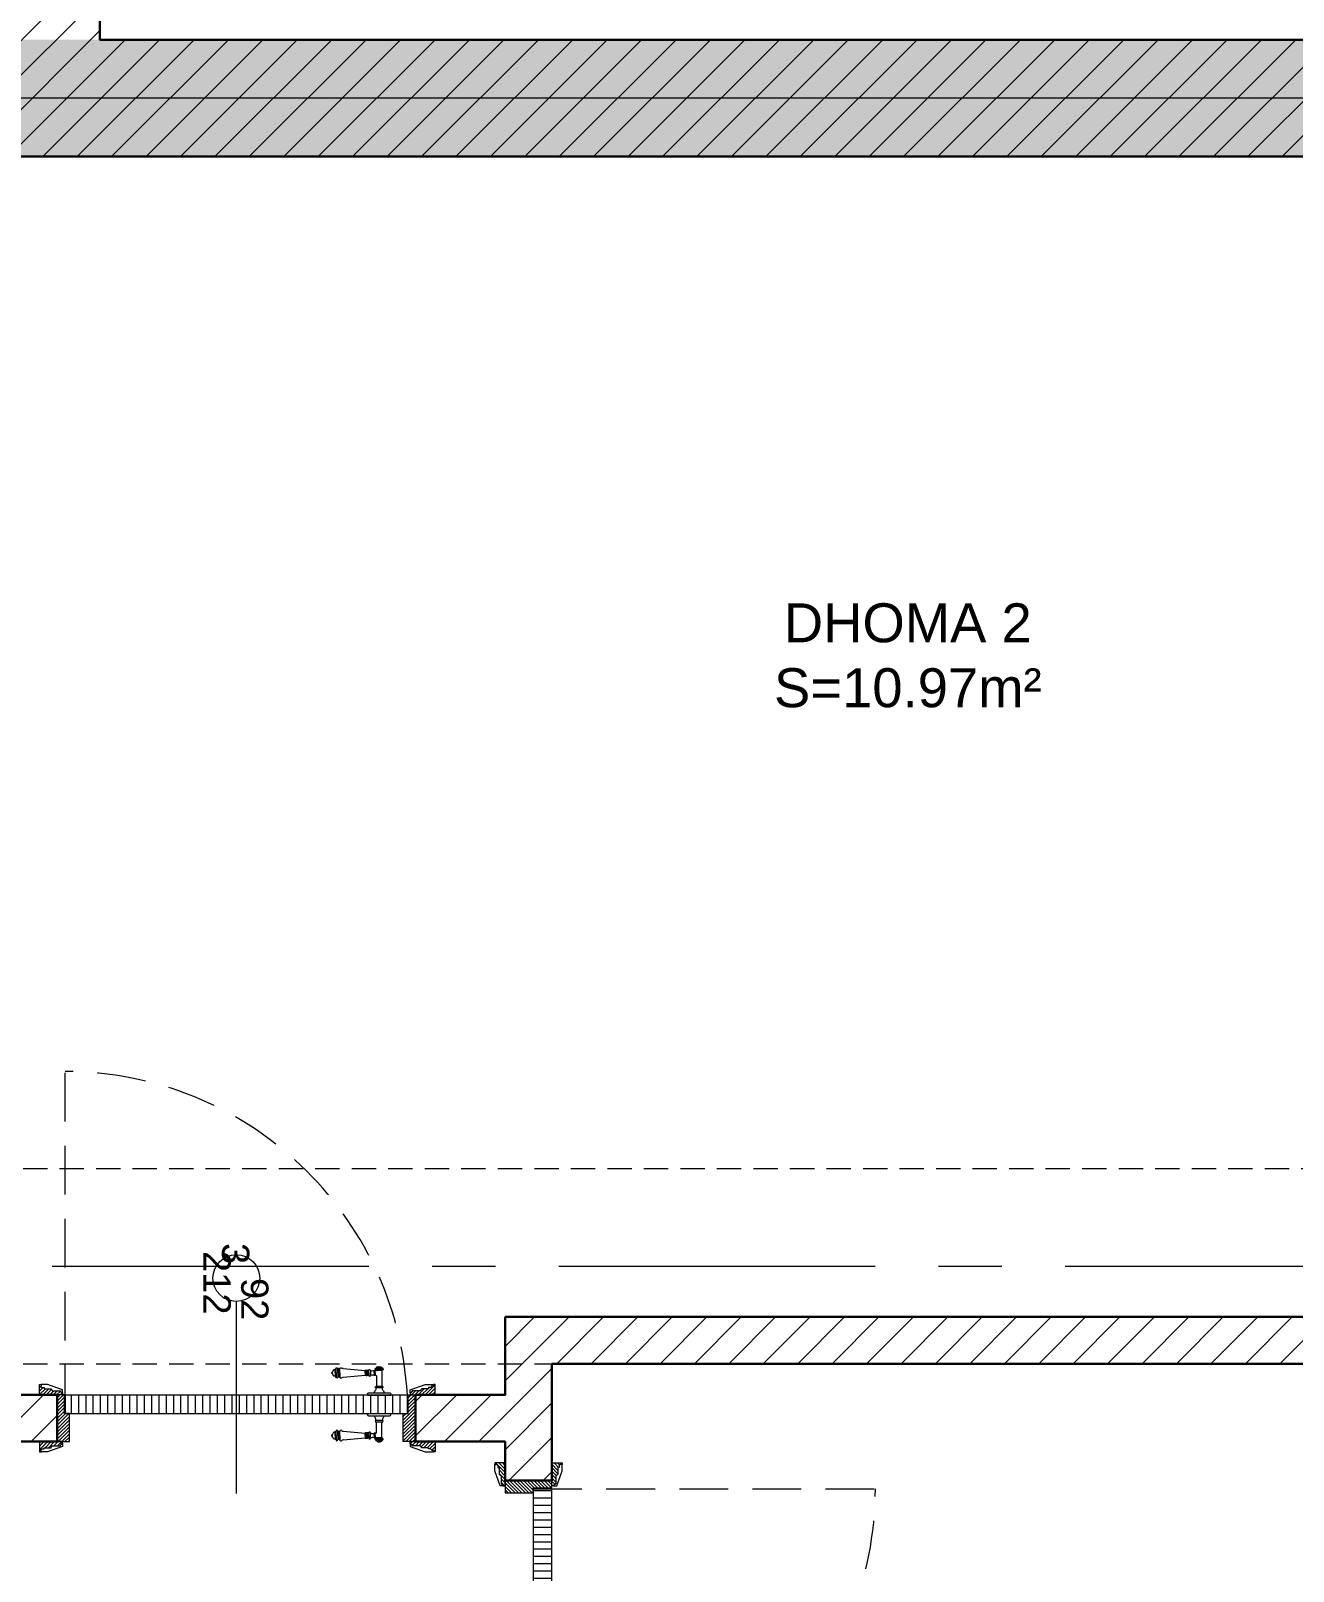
# Model space of a CAD drawing. Header units: centimetres. Extents: x 92587 to 105438, y -55119 to -48334.
# Drawn here: x 95087.4 to 95411.4, y -51350.6 to -50955.1 of the extents above; entities that cross this region are included whole.
import ezdxf

# ---------------------------------------------------------------- set-up
doc = ezdxf.new("R2010")
doc.units = ezdxf.units.CM
doc.header["$LTSCALE"] = 50
doc.header["$MEASUREMENT"] = 0
doc.linetypes.add('AXES', pattern=[2, 1.25, -0.25, 0.25, -0.25])
doc.linetypes.add('CACHE', pattern=[0.375, 0.25, -0.125])
doc.layers.get('0').update_dxf_attribs({"color": 8})
doc.layers.add('AXES', color=10, linetype='AXES')
doc.layers.add('TALUS', color=2, linetype='Continuous')
for name, color, linetype, lineweight in [('BETON CACHE', 4, 'CACHE', 5), ('CONSOLE ISOL.', 214, 'Continuous', 15), ('door', 44, 'Continuous', 5), ('MACONNERIE COUPE', 7, 'Continuous', 30), ('MACONNERIE HACHURE', 253, 'Continuous', 13)]:
    doc.layers.add(name, color=color, linetype=linetype, lineweight=lineweight)
doc.layers.add('DEMOL', color=7, linetype='Continuous', lineweight=60, true_color=0xa87e00)
doc.styles.add('GENERATED_STYLE_1', font='arial.ttf')
doc.styles.add('RS_TEXT_1.50', font='arial.ttf', dxfattribs={"height": 12.5})

# ---------------------------------------------------------------- blocks, each defined once
blk = doc.blocks.new('A$C1cd8c289')
at = {"layer": 'AXES', "lineweight": 5, "ltscale": 1.3}
blk.add_line((3195, -410), (-1985, -410), dxfattribs=at)
blk = doc.blocks.new('door900')
at = {"color": 0}
for p, q in [((-9.3, 67.7), (9.3, 67.7)), ((9.3, 65.2), (-9.3, 65.2)), ((-6.8, 71.5), (-6.8, 70.2)), ((-5.5, 71.5), (-6.8, 71.5)), ((-6.8, 70.2), (6.8, 70.2)), ((-6.8, 62.7), (-6.8, 24)), ((-6.8, 62.7), (6.8, 62.7)), ((-5.5, 71.5), (5.5, 71.5)), ((5.5, 71.5), (6.8, 71.5)), ((6.8, 71.5), (6.8, 70.2)), ((8.7, 62.7), (6.8, 62.7)), ((6.8, 49.1), (6.8, 24)), ((8.7, 50.9), (8.7, 50.9)), ((10.5, 56.8), (10.5, 62.5)), ((10.5, 56.8), (10.5, 51.1)), ((12.7, 56.8), (12.7, 62.5)), ((12.7, 56.8), (12.7, 51.1)), ((22.5, 63.8), (22.5, 49.8)), ((26.5, 56.8), (26.5, 63.8)), ((26.5, 63.8), (29.1, 63.8)), ((26.5, 63.8), (29.1, 63.8)), ((26.5, 56.8), (26.5, 49.8)), ((26.5, 49.8), (29.1, 49.8)), ((26.5, 49.8), (29.1, 49.8)), ((29.1, 63.8), (29.1, 62.8)), ((29.1, 62.8), (29.1, 56.8)), ((29.1, 50.8), (29.1, 56.8)), ((29.1, 50.8), (29.1, 49.8)), ((29.1, 49.8), (29.1, 49.8)), ((31.1, 62.8), (31.1, 56.8)), ((31.1, 50.8), (31.1, 56.8)), ((34.1, 56.8), (34.1, 62.8)), ((34.1, 62.8), (34.1, 56.8)), ((34.1, 50.8), (34.1, 56.8)), ((34.1, 56.8), (34.1, 50.8)), ((92.8, 68.1), (36.2, 62.8)), ((36.2, 56.8), (36.2, 62.8)), ((36.2, 56.8), (36.2, 50.8)), ((92.8, 45.5), (36.2, 50.8)), ((101.2, 67.3), (103.2, 68)), ((101.2, 56.8), (101.2, 67.3)), ((101.2, 56.8), (101.2, 46.3)), ((101.2, 46.3), (103.2, 45.7)), ((103.2, 68), (103.2, 67.7)), ((103.2, 56.8), (103.2, 68)), ((103.2, 56.8), (103.2, 46.3)), ((103.2, 45.9), (103.2, 45.7)), ((106.5, 68), (105.5, 67.3)), ((105.5, 56.8), (105.5, 67.3)), ((105.5, 56.8), (105.5, 46.3)), ((106.5, 45.7), (105.5, 46.3)), ((106.5, 56.8), (106.5, 68)), ((106.5, 56.8), (106.5, 45.7)), ((110.7, 68), (111.8, 67.3)), ((110.7, 56.8), (110.7, 68)), ((110.7, 56.8), (110.7, 45.7)), ((110.7, 45.7), (111.8, 46.3)), ((111.8, 56.8), (111.8, 67.3)), ((111.8, 66.2), (113.3, 66.2)), ((111.8, 56.8), (111.8, 46.3)), ((111.8, 47.5), (113.3, 47.5)), ((113.3, 56.8), (113.3, 66.2)), ((113.3, 56.8), (113.3, 47.5)), ((120.5, 56.8), (120.5, 58.6)), ((120.5, 56.8), (120.5, 55)), ((-30, 3), (-30, 0)), ((30, 0), (-30, 0)), ((27, 6), (-27, 6)), ((-8.3, 22.3), (8.3, 22.3)), ((-8.3, 18.3), (8.3, 18.3)), ((30, 3), (30, 0))]:
    blk.add_line(p, q, dxfattribs=at)
for centre, radius, start, end in [((-9.3, 66.5), 1.25, 90, 270), ((-6.8, 67.7), 2.51, 90.115, 179.885), ((-6.8, 65.2), 2.51, 180.115, 269.885), ((0, 64), 9.29, 53.4104, 126.5896), ((6.8, 67.7), 2.51, 0.115, 89.885), ((6.8, 65.2), 2.51, 270.115, 359.885), ((8.7, 49), 1.91, 88.7426, 178.1515), ((8.6, 64.9), 2.15, 272.7029, 297.6142), ((8.6, 48.8), 2.15, 62.3858, 87.2971), ((9.3, 66.5), 1.25, 270, 90), ((10, 62.5), 0.561, 3.7097, 127.9634), ((10, 51.1), 0.561, 232.0366, 356.2903), ((11.6, 62.5), 1.1, 0.0106, 179.9894), ((11.6, 51.1), 1.1, 180.0106, 359.9894), ((16.7, 70.5), 8.83, 243.5466, 311.3694), ((16.7, 43.2), 8.83, 48.6306, 116.4534), ((24.5, 63.7), 2.01, 4.1469, 175.8531), ((24.5, 50), 2.01, 184.1469, 355.8531), ((30.1, 62.8), 1.03, 0, 180.0014), ((30.1, 50.8), 1.03, 179.9972, 0), ((32.6, 62.8), 1.48, 0, 180), ((32.6, 50.8), 1.48, 180, 0), ((35.2, 62.8), 1.03, 0, 180), ((32.6, 62.8), 1.48, 1.563306237032948e-10, 2.08440831604393e-10), ((35.2, 50.8), 1.03, 180, 0), ((93.1, 72.5), 4.4, 266.3976, 315.6468), ((93.1, 41.1), 4.4, 44.3532, 93.6024), ((98.3, 67.4), 2.89, 358.3861, 135.6468), ((98.3, 46.2), 2.89, 224.3532, 1.6139), ((104.3, 67.6), 1.15, 170.914, 348.1019), ((104.3, 46.1), 1.15, 11.8981, 189.086), ((108.6, 68), 2.1, 0, 180), ((108.6, 45.7), 2.1, 180, 0), ((115.5, 62.5), 2.84, 13.4568, 140.4953), ((115.5, 51.2), 2.84, 219.5047, 346.5432), ((127.9, 65.2), 9.88, 191.9991, 221.6757), ((127.9, 48.5), 9.88, 138.3243, 168.0009), ((120.5, 56.8), 1.79, 0, 90), ((120.5, 56.8), 1.79, 270, 0), ((-27, 3), 3, 90, 180), ((-6.8, 6), 6, 130.5908, 180), ((-16.6, 16.6), 8.41, 314.3689, 12.0705), ((-8.3, 20.3), 2, 90, 270), ((-8.5, 24), 1.71, 275.059, 359.7825), ((8.5, 24), 1.71, 180.2175, 264.941), ((16.6, 16.6), 8.41, 167.9295, 225.6311), ((8.3, 20.3), 2, 270, 90), ((6.8, 6), 6, 0, 49.4092), ((27, 3), 3, 0, 90)]:
    blk.add_arc(centre, radius, start, end, dxfattribs=at)

msp = doc.modelspace()

# ---------------------------------------------------------------- hatches: boundary and pattern name
at = {"layer": 'door'}
h = msp.add_hatch(dxfattribs=at)
h.set_pattern_fill('ANSI31', color=256, scale=5, angle=900)
h.set_pattern_definition([(225, (241433.3658, -108524.3326), (0.4419417382, -0.4419417382), [])])
edge = h.paths.add_edge_path()
edge.add_line((95090.36, -51319.25), (95090.78, -51319.25))
edge.add_line((95090.78, -51319.25), (95090.78, -51318.93))
edge.add_line((95090.78, -51318.93), (95092.54, -51318.93))
edge.add_line((95092.54, -51318.93), (95092.54, -51318.72))
edge.add_arc((95092.54, -51318.41), 0.314, 270, 360)
edge.add_line((95092.85, -51318.41), (95094.95, -51318.41))
edge.add_line((95094.95, -51318.41), (95094.95, -51318.2))
edge.add_arc((95094.95, -51317.89), 0.314, 270, 360)
edge.add_line((95095.26, -51317.89), (95095.47, -51317.89))
edge.add_line((95095.47, -51317.89), (95095.47, -51317.36))
edge.add_line((95095.47, -51317.36), (95089.61, -51317.36))
edge.add_line((95089.61, -51317.36), (95089.61, -51319.98))
edge.add_line((95089.61, -51319.98), (95090.02, -51319.98))
edge.add_line((95090.02, -51319.98), (95090.02, -51319.67))
edge.add_line((95090.02, -51319.67), (95089.94, -51319.67))
edge.add_arc((95090.36, -51319.67), 0.419, 90, 180, ccw=False)
h.paths.add_polyline_path([(95094.11, -51317.36), (95097.25, -51317.36), (95097.25, -51310.18), (95095.99, -51310.18), (95095.99, -51305.36), (95094.11, -51305.36)])
edge = h.paths.add_edge_path()
edge.add_line((95090.36, -51303.48), (95090.78, -51303.48))
edge.add_line((95090.78, -51303.48), (95090.78, -51303.79))
edge.add_line((95090.78, -51303.79), (95092.54, -51303.79))
edge.add_line((95092.54, -51303.79), (95092.54, -51304))
edge.add_arc((95092.54, -51304.31), 0.314, 0, 90, ccw=False)
edge.add_line((95092.85, -51304.31), (95094.95, -51304.31))
edge.add_line((95094.95, -51304.31), (95094.95, -51304.52))
edge.add_arc((95094.95, -51304.84), 0.314, 0, 90, ccw=False)
edge.add_line((95095.26, -51304.84), (95095.47, -51304.84))
edge.add_line((95095.47, -51304.84), (95095.47, -51305.36))
edge.add_line((95095.47, -51305.36), (95089.61, -51305.36))
edge.add_line((95089.61, -51305.36), (95089.61, -51302.74))
edge.add_line((95089.61, -51302.74), (95090.02, -51302.74))
edge.add_line((95090.02, -51302.74), (95090.02, -51303.06))
edge.add_line((95090.02, -51303.06), (95089.94, -51303.06))
edge.add_arc((95090.36, -51303.06), 0.419, 180, 270)
h = msp.add_hatch(dxfattribs=at)
h.set_pattern_fill('ANSI31', color=256, scale=15, angle=405)
h.set_pattern_definition([(90, (47924.6507, -152571.765), (-1.875, 2e-15), [])])
h.paths.add_polyline_path([(95096.2, -51310.13), (95184.01, -51310.13), (95184.01, -51305.41), (95096.2, -51305.41)])
h = msp.add_hatch(dxfattribs=at)
h.set_pattern_fill('ANSI31', color=256, scale=5, angle=900)
h.set_pattern_definition([(225, (241433.3658, -108524.3326), (0.4419417382, -0.4419417382), [])])
h.paths.add_polyline_path([(95186.11, -51317.36), (95182.97, -51317.36), (95182.97, -51310.18), (95184.22, -51310.18), (95184.22, -51305.36), (95186.11, -51305.36)])
edge = h.paths.add_edge_path()
edge.add_line((95189.86, -51319.25), (95189.44, -51319.25))
edge.add_line((95189.44, -51319.25), (95189.44, -51318.93))
edge.add_line((95189.44, -51318.93), (95187.68, -51318.93))
edge.add_line((95187.68, -51318.93), (95187.68, -51318.72))
edge.add_arc((95187.68, -51318.41), 0.314, 180, 270, ccw=False)
edge.add_line((95187.37, -51318.41), (95185.27, -51318.41))
edge.add_line((95185.27, -51318.41), (95185.27, -51318.2))
edge.add_arc((95185.27, -51317.89), 0.314, 180, 270, ccw=False)
edge.add_line((95184.96, -51317.89), (95184.75, -51317.89))
edge.add_line((95184.75, -51317.89), (95184.75, -51317.36))
edge.add_line((95184.75, -51317.36), (95191.11, -51317.36))
edge.add_line((95191.11, -51317.36), (95191.11, -51319.98))
edge.add_line((95191.11, -51319.98), (95190.7, -51319.98))
edge.add_line((95190.7, -51319.98), (95190.7, -51319.67))
edge.add_line((95190.7, -51319.67), (95190.28, -51319.67))
edge.add_arc((95189.86, -51319.67), 0.419, 0, 90)
edge = h.paths.add_edge_path()
edge.add_line((95189.86, -51303.48), (95189.44, -51303.48))
edge.add_line((95189.44, -51303.48), (95189.44, -51303.79))
edge.add_line((95189.44, -51303.79), (95187.68, -51303.79))
edge.add_line((95187.68, -51303.79), (95187.68, -51304))
edge.add_arc((95187.68, -51304.31), 0.314, 90, 180)
edge.add_line((95187.37, -51304.31), (95185.27, -51304.31))
edge.add_line((95185.27, -51304.31), (95185.27, -51304.52))
edge.add_arc((95185.27, -51304.84), 0.314, 90, 180)
edge.add_line((95184.96, -51304.84), (95184.75, -51304.84))
edge.add_line((95184.75, -51304.84), (95184.75, -51305.36))
edge.add_line((95184.75, -51305.36), (95191.11, -51305.36))
edge.add_line((95191.11, -51305.36), (95191.11, -51302.74))
edge.add_line((95191.11, -51302.74), (95190.7, -51302.74))
edge.add_line((95190.7, -51302.74), (95190.7, -51303.06))
edge.add_line((95190.7, -51303.06), (95190.28, -51303.06))
edge.add_arc((95189.86, -51303.06), 0.419, 270, 360, ccw=False)
h = msp.add_hatch(dxfattribs=at)
h.set_pattern_fill('ANSI31', color=256, scale=5, angle=990)
h.set_pattern_definition([(315, (150526.07865, 93141.89515), (0.4419417382, 0.4419417382), [])])
edge = h.paths.add_edge_path()
edge.add_line((95207.22, -51323.61), (95207.22, -51324.03))
edge.add_line((95207.22, -51324.03), (95207.54, -51324.03))
edge.add_line((95207.54, -51324.03), (95207.54, -51325.79))
edge.add_line((95207.54, -51325.79), (95207.75, -51325.79))
edge.add_arc((95208.06, -51325.79), 0.314, 180, 270)
edge.add_line((95208.06, -51326.11), (95208.06, -51328.2))
edge.add_line((95208.06, -51328.2), (95208.27, -51328.2))
edge.add_arc((95208.58, -51328.2), 0.314, 180, 270)
edge.add_line((95208.58, -51328.51), (95208.58, -51328.72))
edge.add_line((95208.58, -51328.72), (95209.11, -51328.72))
edge.add_line((95209.11, -51328.72), (95209.11, -51322.86))
edge.add_line((95209.11, -51322.86), (95206.49, -51322.86))
edge.add_line((95206.49, -51322.86), (95206.49, -51323.27))
edge.add_line((95206.49, -51323.27), (95206.8, -51323.27))
edge.add_line((95206.8, -51323.27), (95206.8, -51323.19))
edge.add_arc((95206.8, -51323.61), 0.419, 0, 90, ccw=False)
h.paths.add_polyline_path([(95209.11, -51327.36), (95209.11, -51330.51), (95216.29, -51330.51), (95216.29, -51329.25), (95221.11, -51329.25), (95221.11, -51327.36)])
edge = h.paths.add_edge_path()
edge.add_line((95222.99, -51323.61), (95222.99, -51324.03))
edge.add_line((95222.99, -51324.03), (95222.68, -51324.03))
edge.add_line((95222.68, -51324.03), (95222.68, -51325.79))
edge.add_line((95222.68, -51325.79), (95222.47, -51325.79))
edge.add_arc((95222.16, -51325.79), 0.314, 270, 360, ccw=False)
edge.add_line((95222.16, -51326.11), (95222.16, -51328.2))
edge.add_line((95222.16, -51328.2), (95221.95, -51328.2))
edge.add_arc((95221.63, -51328.2), 0.314, -90, 0, ccw=False)
edge.add_line((95221.63, -51328.51), (95221.63, -51328.72))
edge.add_line((95221.63, -51328.72), (95221.11, -51328.72))
edge.add_line((95221.11, -51328.72), (95221.11, -51322.86))
edge.add_line((95221.11, -51322.86), (95223.73, -51322.86))
edge.add_line((95223.73, -51322.86), (95223.73, -51323.27))
edge.add_line((95223.73, -51323.27), (95223.41, -51323.27))
edge.add_line((95223.41, -51323.27), (95223.41, -51323.19))
edge.add_arc((95223.41, -51323.61), 0.419, 90, 180)
h = msp.add_hatch(dxfattribs=at)
h.set_pattern_fill('ANSI31', color=256, scale=15, angle=495)
h.set_pattern_definition([(180, (194573.511, -100366.82), (-1e-15, -1.875), [])])
h.paths.add_polyline_path([(95216.34, -51329.46), (95216.34, -51417.27), (95221.06, -51417.27), (95221.06, -51329.46)])
at = {"layer": 'MACONNERIE HACHURE'}
h = msp.add_hatch(dxfattribs=at)
h.set_pattern_fill('ANSI31', color=256, scale=50, style=0)
h.set_pattern_definition([(45, (0, 5835.283), (-4.41941738, 4.41941738), [])])
h.paths.add_polyline_path([(93729.11, -50527.36), (93729.11, -50358.36), (93801.11, -50358.36), (93801.11, -50337.36), (93779.11, -50337.36), (93779.11, -50332.36), (93959.11, -50332.36), (93959.11, -50344.36), (93909.11, -50344.36), (93909.11, -50517.36), (93887.11, -50517.36), (93887.11, -50505.36), (93897.11, -50505.36), (93897.11, -50344.36), (93806.11, -50344.36), (93806.11, -50363.36), (93749.11, -50363.36), (93749.11, -50505.36), (93805.11, -50505.36), (93805.11, -50517.36), (93741.11, -50517.36), (93741.11, -50527.36)])
h.paths.add_polyline_path([(94298.94, -51192.36), (94249.11, -51192.36), (94249.11, -51152.36), (94298.94, -51152.36)])
h.paths.add_polyline_path([(94459.11, -51192.36), (94419.11, -51192.36), (94419.11, -51152.36), (94459.11, -51152.36)])
h.paths.add_polyline_path([(94319.11, -51547.36), (94229.11, -51547.36), (94229.11, -51487.36), (94076.11, -51487.36), (94076.11, -51547.36), (94064.11, -51547.36), (94064.11, -51427.36), (94084.11, -51427.36), (94084.11, -51462.36), (94249.11, -51462.36), (94249.11, -51511.36), (94319.11, -51511.36), (94319.11, -51462.36), (94354.11, -51462.36), (94354.11, -51482.36), (94344.11, -51482.36), (94344.11, -51532.36), (94319.11, -51532.36), (94319.11, -51516.36), (94249.11, -51516.36), (94249.11, -51542.36), (94319.11, -51542.36)])
h.paths.add_polyline_path([(93749.11, -49932.36), (93849.11, -49932.36), (93849.11, -49907.36), (93749.11, -49907.36)])
h.paths.add_polyline_path([(93514.11, -51940.47), (93489.11, -51940.47), (93489.11, -51987.36), (93514.11, -51987.36)])
h.paths.add_polyline_path([(93514.11, -50042.36), (93489.11, -50042.36), (93489.11, -50022.36), (93514.11, -50022.36)])
h.paths.add_polyline_path([(94196.61, -51192.36), (94214.11, -51192.36), (94214.11, -51172.36), (94196.61, -51172.36)])
h.paths.add_polyline_path([(93874.11, -51305.36), (93864.11, -51305.36), (93864.11, -51317.36), (93904.11, -51317.36), (93904.11, -51305.36), (93894.11, -51305.36), (93894.11, -50987.36), (94064.11, -50987.36), (94064.11, -51305.36), (93986.1, -51305.36), (93986.1, -51317.36), (94064.11, -51317.36), (94064.11, -51327.36), (94084.11, -51327.36), (94084.11, -51192.36), (94096.61, -51192.36), (94096.61, -51172.36), (94084.11, -51172.36), (94084.11, -50957.36), (94063.11, -50957.36), (94063.11, -50627.36), (93965.1, -50627.36), (93965.1, -50639.36), (94043.11, -50639.36), (94043.11, -50957.36), (93873.11, -50957.36), (93873.11, -50639.36), (93883.11, -50639.36), (93883.11, -50627.36), (93843.11, -50627.36), (93843.11, -50639.36), (93853.11, -50639.36), (93853.11, -50957.36), (93514.11, -50957.36), (93514.11, -50912.36), (93489.11, -50912.36), (93489.11, -50962.36), (93379.11, -50962.36), (93379.11, -50982.36), (93489.11, -50982.36), (93489.11, -51032.36), (93514.11, -51032.36), (93514.11, -50987.36), (93874.11, -50987.36)])
h.paths.add_polyline_path([(93706.11, -50332.36), (93706.11, -50352.36), (93404.11, -50352.36), (93404.11, -50417.36), (93379.11, -50417.36), (93379.11, -50327.36), (93489.11, -50327.36), (93489.11, -50312.36), (93514.11, -50312.36), (93514.11, -50332.36)])
h.paths.add_polyline_path([(94149.11, -50235.36), (94174.11, -50235.36), (94174.11, -50513.36), (94226.11, -50513.36), (94226.11, -50535.36), (94214.11, -50535.36), (94214.11, -50525.36), (94089.11, -50525.36), (94089.11, -50513.36), (94149.11, -50513.36)])
h.paths.add_polyline_path([(94174.11, -50162.36), (94174.11, -50142.36), (94224.11, -50142.36), (94224.11, -50022.36), (94249.11, -50022.36), (94249.11, -50137.36), (94266.61, -50137.36), (94266.61, -50162.36)])
h.paths.add_polyline_path([(93514.11, -49972.36), (93514.11, -49932.36), (93569.11, -49932.36), (93569.11, -49907.36), (93489.11, -49907.36), (93489.11, -49972.36)])
h.paths.add_polyline_path([(94089.11, -49932.36), (94029.11, -49932.36), (94029.11, -49907.36), (94114.11, -49907.36), (94114.11, -49972.36), (94114.11, -49972.36), (94114.11, -50022.36), (94089.11, -50022.36)])
h.paths.add_polyline_path([(93514.11, -51612.36), (93514.11, -51670.47), (93489.11, -51670.47), (93489.11, -51617.36), (93379.11, -51617.36), (93379.11, -51527.36), (93404.11, -51527.36), (93404.11, -51592.36), (93737.11, -51592.36), (93737.11, -51419.36), (93749.11, -51419.36), (93749.11, -51427.36), (93805.11, -51427.36), (93805.11, -51439.36), (93749.11, -51439.36), (93749.11, -51587.36), (93897.11, -51587.36), (93897.11, -51439.36), (93887.11, -51439.36), (93887.11, -51427.36), (93909.11, -51427.36), (93909.11, -51600.36), (93958.97, -51600.36), (93958.97, -51612.36)])
h.paths.add_polyline_path([(93749.11, -51285.36), (93749.11, -51305.36), (93772.11, -51305.36), (93772.11, -51317.36), (93749.11, -51317.36), (93749.11, -51327.36), (93737.11, -51327.36), (93737.11, -51297.36), (93514.11, -51297.36), (93514.11, -51285.36)], flags=17)
h.paths.add_polyline_path([(93729.11, -50647.36), (93514.11, -50647.36), (93514.11, -50659.36), (93741.11, -50659.36), (93741.11, -50639.36), (93751.11, -50639.36), (93751.11, -50627.36), (93741.11, -50627.36), (93741.11, -50619.36), (93729.11, -50619.36)])
h.paths.add_polyline_path([(94314.11, -50647.36), (94314.11, -50635.36), (94226.11, -50635.36), (94226.11, -50627.36), (94214.11, -50627.36), (94214.11, -50647.36)])
h.paths.add_polyline_path([(93404.11, -51297.36), (93379.11, -51297.36), (93379.11, -51347.36), (93404.11, -51347.36)])
h.paths.add_polyline_path([(93404.11, -50647.36), (93379.11, -50647.36), (93379.11, -50597.36), (93404.11, -50597.36)])
h.paths.add_polyline_path([(93514.11, -51247.36), (93489.11, -51247.36), (93489.11, -51192.47), (93514.11, -51192.47)], flags=17)
h.paths.add_polyline_path([(93514.11, -50697.36), (93489.11, -50697.36), (93489.11, -50752.25), (93514.11, -50752.25)], flags=17)
h.paths.add_polyline_path([(94659.28, -51192.36), (94709.11, -51192.36), (94709.11, -51152.36), (94659.28, -51152.36)])
h.paths.add_polyline_path([(94499.11, -51192.36), (94539.11, -51192.36), (94539.11, -51152.36), (94499.11, -51152.36)])
h.paths.add_polyline_path([(94344.11, -52012.36), (94364.11, -52012.36), (94364.11, -52037.36), (94344.11, -52037.36)])
h.paths.add_polyline_path([(94029.11, -52012.36), (94029.11, -52037.36), (94209.11, -52037.36), (94209.11, -52012.36)])
h.paths.add_polyline_path([(94639.11, -51547.36), (94729.11, -51547.36), (94729.11, -51487.36), (94882.11, -51487.36), (94882.11, -51547.36), (94894.11, -51547.36), (94894.11, -51427.36), (94874.11, -51427.36), (94874.11, -51462.36), (94709.11, -51462.36), (94709.11, -51511.36), (94639.11, -51511.36), (94639.11, -51462.36), (94454.11, -51462.36), (94454.11, -51482.36), (94614.11, -51482.36), (94614.11, -51532.36), (94639.11, -51532.36), (94639.11, -51516.36), (94709.11, -51516.36), (94709.11, -51542.36), (94639.11, -51542.36)])
h.paths.add_polyline_path([(95209.11, -49932.36), (95109.11, -49932.36), (95109.11, -49907.36), (95209.11, -49907.36)])
h.paths.add_polyline_path([(95444.11, -51940.47), (95469.11, -51940.47), (95469.11, -51987.36), (95444.11, -51987.36)])
h.paths.add_polyline_path([(95444.11, -50042.36), (95469.11, -50042.36), (95469.11, -50022.36), (95444.11, -50022.36)])
h.paths.add_polyline_path([(94761.61, -51192.36), (94744.11, -51192.36), (94744.11, -51172.36), (94761.61, -51172.36)])
h.paths.add_polyline_path([(94464.11, -50162.36), (94446.61, -50162.36), (94446.61, -50137.36), (94464.11, -50137.36), (94464.11, -49972.36), (94494.11, -49972.36), (94494.11, -50137.36), (94511.72, -50137.36), (94511.72, -50162.36), (94494.11, -50162.36), (94494.11, -50635.36), (94562.11, -50635.36), (94562.11, -50647.36), (94494.11, -50647.36), (94494.11, -50822.36), (94464.11, -50822.36), (94464.11, -50647.36), (94396.11, -50647.36), (94396.11, -50635.36), (94464.11, -50635.36)])
h.paths.add_polyline_path([(95084.11, -51305.36), (95094.11, -51305.36), (95094.11, -51317.36), (95054.11, -51317.36), (95054.11, -51305.36), (95064.11, -51305.36), (95064.11, -50987.36), (94894.11, -50987.36), (94894.11, -51305.36), (94972.12, -51305.36), (94972.12, -51317.36), (94894.11, -51317.36), (94894.11, -51327.36), (94874.11, -51327.36), (94874.11, -51192.36), (94861.61, -51192.36), (94861.61, -51172.36), (94874.11, -51172.36), (94874.11, -50957.36), (94895.11, -50957.36), (94895.11, -50627.36), (94993.12, -50627.36), (94993.12, -50639.36), (94915.11, -50639.36), (94915.11, -50957.36), (95085.11, -50957.36), (95085.11, -50639.36), (95075.11, -50639.36), (95075.11, -50627.36), (95115.11, -50627.36), (95115.11, -50639.36), (95105.11, -50639.36), (95105.11, -50957.36), (95444.11, -50957.36), (95444.11, -50912.36), (95469.11, -50912.36), (95469.11, -50962.36), (95579.11, -50962.36), (95579.11, -50982.36), (95469.11, -50982.36), (95469.11, -51032.36), (95444.11, -51032.36), (95444.11, -50987.36), (95084.11, -50987.36)])
h.paths.add_polyline_path([(95229.11, -50358.36), (95157.11, -50358.36), (95157.11, -50337.36), (95179.11, -50337.36), (95179.11, -50332.36), (94999.11, -50332.36), (94999.11, -50344.36), (95049.11, -50344.36), (95049.11, -50517.36), (95071.11, -50517.36), (95071.11, -50505.36), (95061.11, -50505.36), (95061.11, -50344.36), (95152.11, -50344.36), (95152.11, -50363.36), (95209.11, -50363.36), (95209.11, -50505.36), (95153.11, -50505.36), (95153.11, -50517.36), (95217.11, -50517.36), (95217.11, -50527.36), (95229.11, -50527.36)])
h.paths.add_polyline_path([(95252.11, -50332.36), (95252.11, -50352.36), (95554.11, -50352.36), (95554.11, -50417.36), (95579.11, -50417.36), (95579.11, -50327.36), (95469.11, -50327.36), (95469.11, -50312.36), (95444.11, -50312.36), (95444.11, -50332.36)])
h.paths.add_polyline_path([(94809.11, -50235.36), (94784.11, -50235.36), (94784.11, -50513.36), (94732.11, -50513.36), (94732.11, -50535.36), (94744.11, -50535.36), (94744.11, -50525.36), (94869.11, -50525.36), (94869.11, -50513.36), (94809.11, -50513.36)])
h.paths.add_polyline_path([(94784.11, -50162.36), (94784.11, -50142.36), (94734.11, -50142.36), (94734.11, -50022.36), (94709.11, -50022.36), (94709.11, -50137.36), (94691.61, -50137.36), (94691.61, -50162.36)])
h.paths.add_polyline_path([(95444.11, -49972.36), (95444.11, -49932.36), (95389.11, -49932.36), (95389.11, -49907.36), (95469.11, -49907.36), (95469.11, -49972.36)])
h.paths.add_polyline_path([(94869.11, -49932.36), (94929.11, -49932.36), (94929.11, -49907.36), (94844.11, -49907.36), (94844.11, -49972.36), (94844.11, -49972.36), (94844.11, -50022.36), (94869.11, -50022.36)])
h.paths.add_polyline_path([(93514.11, -52012.36), (93569.11, -52012.36), (93569.11, -52037.36), (93514.11, -52037.36)])
h.paths.add_polyline_path([(93749.11, -52012.36), (93749.11, -52037.36), (93849.11, -52037.36), (93849.11, -52012.36)])
h.paths.add_polyline_path([(94464.11, -52012.36), (94614.11, -52012.36), (94614.11, -52037.36), (94464.11, -52037.36)])
h.paths.add_polyline_path([(94749.11, -52012.36), (95444.11, -52012.36), (95444.11, -52037.36), (94749.11, -52037.36)])
h.paths.add_polyline_path([(95444.11, -51612.36), (95444.11, -51670.47), (95469.11, -51670.47), (95469.11, -51617.36), (95579.11, -51617.36), (95579.11, -51527.36), (95554.11, -51527.36), (95554.11, -51592.36), (95221.11, -51592.36), (95221.11, -51419.36), (95209.11, -51419.36), (95209.11, -51427.36), (95153.11, -51427.36), (95153.11, -51439.36), (95209.11, -51439.36), (95209.11, -51587.36), (95061.11, -51587.36), (95061.11, -51439.36), (95071.11, -51439.36), (95071.11, -51427.36), (95049.11, -51427.36), (95049.11, -51600.36), (94999.24, -51600.36), (94999.24, -51612.36)])
h.paths.add_polyline_path([(95209.11, -51285.36), (95209.11, -51305.36), (95186.11, -51305.36), (95186.11, -51317.36), (95209.11, -51317.36), (95209.11, -51327.36), (95221.11, -51327.36), (95221.11, -51297.36), (95444.11, -51297.36), (95444.11, -51285.36)], flags=17)
h.paths.add_polyline_path([(95229.11, -50647.36), (95444.11, -50647.36), (95444.11, -50659.36), (95217.11, -50659.36), (95217.11, -50639.36), (95207.11, -50639.36), (95207.11, -50627.36), (95217.11, -50627.36), (95217.11, -50619.36), (95229.11, -50619.36)])
h.paths.add_polyline_path([(94644.11, -50647.36), (94644.11, -50635.36), (94732.11, -50635.36), (94732.11, -50627.36), (94744.11, -50627.36), (94744.11, -50647.36)])
h.paths.add_polyline_path([(95554.11, -51297.36), (95579.11, -51297.36), (95579.11, -51347.36), (95554.11, -51347.36)])
h.paths.add_polyline_path([(95554.11, -50647.36), (95579.11, -50647.36), (95579.11, -50597.36), (95554.11, -50597.36)])
h.paths.add_polyline_path([(95444.11, -51247.36), (95469.11, -51247.36), (95469.11, -51192.47), (95444.11, -51192.47)], flags=17)
h.paths.add_polyline_path([(95444.11, -50697.36), (95469.11, -50697.36), (95469.11, -50752.25), (95444.11, -50752.25)], flags=17)
at = {"layer": 'TALUS', "ltscale": 0.5, "true_color": 0xf8991e, "transparency": 33554610}
h = msp.add_hatch(color=30, dxfattribs=at)
h.dxf.hatch_style = 1
h.paths.add_polyline_path([(94744.11, -51192.36), (94894.11, -51192.36), (94894.21, -50987.36), (95469.11, -50987.36), (95469.11, -50982.36), (95579.11, -50982.36), (95579.11, -50962.36), (95469.11, -50962.36), (95469.11, -50957.36), (94874.11, -50957.36), (94874.11, -51172.36), (94744.11, -51172.36)])
h.paths.add_polyline_path([(94214.11, -51192.36), (94064.11, -51192.36), (94064, -50987.36), (93489.11, -50987.36), (93489.11, -50982.36), (93379.11, -50982.36), (93379.11, -50962.36), (93489.11, -50962.36), (93489.11, -50957.36), (94084.11, -50957.36), (94084.11, -51172.36), (94214.11, -51172.36)])
h.paths.add_polyline_path([(94464.11, -50822.36), (94494.11, -50822.36), (94494.11, -49972.36), (94464.11, -49972.36)])

# ---------------------------------------------------------------- linework, layer by layer
at = {"layer": 'BETON CACHE', "lineweight": 5, "ltscale": 0.5}
msp.add_lwpolyline([(95579.11, -51247.36), (93379.11, -51247.36), (93379.11, -51297.36), (95579.11, -51297.36)], close=True, dxfattribs=at)
at = {"layer": 'CONSOLE ISOL.'}
for points in [[(95579.11, -50972.36), (94884.11, -50972.36), (94884.11, -51192.36), (94744.11, -51192.36), (94744.11, -50822.36), (94479.11, -50822.36), (94479.11, -49972.36), (94844.11, -49972.36), (94844.11, -49907.36), (95469.11, -49907.36), (95469.11, -49972.36), (95579.11, -49972.36), (95579.11, -50037.36), (95679.11, -50037.36), (95679.11, -50312.36), (95579.11, -50312.36)], [(95579.11, -50972.36), (94884.11, -50972.36), (94884.11, -51192.36), (94744.11, -51192.36), (94744.11, -50822.36), (94479.11, -50822.36), (94479.11, -49972.36), (94844.11, -49972.36), (94844.11, -49907.36), (95469.11, -49907.36), (95469.11, -49972.36), (95579.11, -49972.36), (95579.11, -50037.36), (95679.11, -50037.36), (95679.11, -50312.36), (95579.11, -50312.36)], [(94884.11, -51192.36), (94874.11, -51192.36), (94874.11, -51462.36), (94709.11, -51462.36), (94709.11, -51542.36), (94626.61, -51542.36), (94626.61, -52037.36), (95579.11, -52037.36), (95579.11, -51972.36), (95679.11, -51972.36), (95679.11, -51632.36), (95579.11, -51632.36), (95579.11, -50972.36), (94884.11, -50972.36)]]:
    msp.add_lwpolyline(points, close=True, dxfattribs=at)
at = {"layer": 'door', "linetype": 'CACHE'}
for p, q in [((95096.2, -51310.13), (95096.2, -51222.32)), ((95216.34, -51329.46), (95304.15, -51329.46))]:
    msp.add_line(p, q, dxfattribs=at)
at = {"layer": 'door'}
msp.add_line((95140.11, -51281.37), (95140.11, -51330.69), dxfattribs=at)
for points in [[(95090.36, -51303.48), (95090.78, -51303.48), (95090.78, -51303.79), (95092.54, -51303.79), (95092.54, -51304, -0.414214), (95092.85, -51304.31), (95094.95, -51304.31), (95094.95, -51304.52, -0.414214), (95095.26, -51304.84), (95095.47, -51304.84), (95095.47, -51305.36), (95089.61, -51305.36), (95089.61, -51302.74), (95090.02, -51302.74), (95090.02, -51303.06), (95089.94, -51303.06, 0.414214), (95090.36, -51303.48)], [(95189.86, -51303.48), (95189.44, -51303.48), (95189.44, -51303.79), (95187.68, -51303.79), (95187.68, -51304, 0.414214), (95187.37, -51304.31), (95185.27, -51304.31), (95185.27, -51304.52, 0.414214), (95184.96, -51304.84), (95184.75, -51304.84), (95184.75, -51305.36), (95191.11, -51305.36), (95191.11, -51302.74), (95190.7, -51302.74), (95190.7, -51303.06), (95190.28, -51303.06, -0.414214), (95189.86, -51303.48)], [(95090.36, -51319.25), (95090.78, -51319.25), (95090.78, -51318.93), (95092.54, -51318.93), (95092.54, -51318.72, 0.414214), (95092.85, -51318.41), (95094.95, -51318.41), (95094.95, -51318.2, 0.414214), (95095.26, -51317.89), (95095.47, -51317.89), (95095.47, -51317.36), (95089.61, -51317.36), (95089.61, -51319.98), (95090.02, -51319.98), (95090.02, -51319.67), (95089.94, -51319.67, -0.414214), (95090.36, -51319.25)], [(95189.86, -51319.25), (95189.44, -51319.25), (95189.44, -51318.93), (95187.68, -51318.93), (95187.68, -51318.72, -0.414214), (95187.37, -51318.41), (95185.27, -51318.41), (95185.27, -51318.2, -0.414214), (95184.96, -51317.89), (95184.75, -51317.89), (95184.75, -51317.36), (95191.11, -51317.36), (95191.11, -51319.98), (95190.7, -51319.98), (95190.7, -51319.67), (95190.28, -51319.67, 0.414214), (95189.86, -51319.25)], [(95207.22, -51323.61), (95207.22, -51324.03), (95207.54, -51324.03), (95207.54, -51325.79), (95207.75, -51325.79, 0.414214), (95208.06, -51326.11), (95208.06, -51328.2), (95208.27, -51328.2, 0.414214), (95208.58, -51328.51), (95208.58, -51328.72), (95209.11, -51328.72), (95209.11, -51322.86), (95206.49, -51322.86), (95206.49, -51323.27), (95206.8, -51323.27), (95206.8, -51323.19, -0.414214), (95207.22, -51323.61)], [(95222.99, -51323.61), (95222.99, -51324.03), (95222.68, -51324.03), (95222.68, -51325.79), (95222.47, -51325.79, -0.414214), (95222.16, -51326.11), (95222.16, -51328.2), (95221.95, -51328.2, -0.414214), (95221.63, -51328.51), (95221.63, -51328.72), (95221.11, -51328.72), (95221.11, -51322.86), (95223.73, -51322.86), (95223.73, -51323.27), (95223.41, -51323.27), (95223.41, -51323.19, 0.414214), (95222.99, -51323.61)]]:
    msp.add_lwpolyline(points, format="xyb", dxfattribs=at)
for points in [[(95095.47, -51304.84), (95095.47, -51304.11), (95091.61, -51302.74), (95090.02, -51302.74)], [(95094.11, -51317.36), (95097.25, -51317.36), (95097.25, -51310.18), (95095.99, -51310.18), (95095.99, -51305.36), (95094.11, -51305.36), (95094.11, -51317.36)], [(95096.2, -51310.13), (95184.01, -51310.13), (95184.01, -51305.41), (95096.2, -51305.41), (95096.2, -51310.13)], [(95186.11, -51317.36), (95182.97, -51317.36), (95182.97, -51310.18), (95184.22, -51310.18), (95184.22, -51305.36), (95186.11, -51305.36), (95186.11, -51317.36)], [(95184.75, -51304.84), (95184.75, -51304.11), (95188.6, -51302.74), (95190.7, -51302.74)], [(95095.47, -51317.89), (95095.47, -51318.62), (95091.61, -51319.98), (95090.02, -51319.98)], [(95184.75, -51317.89), (95184.75, -51318.62), (95188.6, -51319.98), (95190.7, -51319.98)], [(95208.58, -51328.72), (95207.85, -51328.72), (95206.49, -51324.87), (95206.49, -51323.27)], [(95221.63, -51328.72), (95222.37, -51328.72), (95223.73, -51324.87), (95223.73, -51323.27)], [(95209.11, -51327.36), (95209.11, -51330.51), (95216.29, -51330.51), (95216.29, -51329.25), (95221.11, -51329.25), (95221.11, -51327.36), (95209.11, -51327.36)], [(95216.34, -51329.46), (95216.34, -51417.27), (95221.06, -51417.27), (95221.06, -51329.46), (95216.34, -51329.46)]]:
    msp.add_lwpolyline(points, dxfattribs=at)
msp.add_circle((95140.11, -51275.37), 6, dxfattribs=at)
at = {"layer": 'door', "linetype": 'CACHE'}
for centre, start, end in [((95096.11, -51310.36), 3.2184, 89.9417), ((95216.11, -51329.37), 273.2184, 359.9417)]:
    msp.add_arc(centre, 88.04, start, end, dxfattribs=at)
at = {"layer": 'MACONNERIE COUPE'}
for points in [[(95075.11, -50627.36), (95115.11, -50627.36), (95115.11, -50639.36), (95105.11, -50639.36), (95105.11, -50957.36), (95444.11, -50957.36), (95444.11, -50912.36), (95469.11, -50912.36), (95469.11, -50962.36), (95579.11, -50962.36), (95579.11, -50982.36), (95469.11, -50982.36), (95469.11, -51032.36), (95444.11, -51032.36), (95444.11, -50987.36), (95084.11, -50987.36)], [(95084.11, -51305.36), (95094.11, -51305.36), (95094.11, -51317.36), (95054.11, -51317.36)]]:
    msp.add_lwpolyline(points, dxfattribs=at)
msp.add_lwpolyline([(95209.11, -51285.36), (95209.11, -51305.36), (95186.11, -51305.36), (95186.11, -51317.36), (95209.11, -51317.36), (95209.11, -51327.36), (95221.11, -51327.36), (95221.11, -51297.36), (95444.11, -51297.36), (95444.11, -51285.36)], close=True, dxfattribs=at)

# ---------------------------------------------------------------- block references
at = {"layer": 'door', "xscale": -0.1, "yscale": 0.1, "zscale": 0.1}
msp.add_blockref('door900', (95176.78, -51305.41), dxfattribs=at)
at = {"layer": 'door', "xscale": 0.1, "yscale": 0.1, "zscale": 0.1, "rotation": 180}
msp.add_blockref('door900', (95176.78, -51310.13), dxfattribs=at)
at = {"layer": 'MACONNERIE COUPE', "lineweight": 5, "ltscale": 0.5}
msp.add_blockref('A$C1cd8c289', (94709.11, -50862.36), dxfattribs=at)

# ---------------------------------------------------------------- texts
at = {"layer": 'DEMOL', "lineweight": -2, "insert": (95312.48, -51115.5), "char_height": 10, "width": 93.9293, "attachment_point": 5, "style": 'RS_TEXT_1.50'}
msp.add_mtext('DHOMA 2\\PS=10.97m²', dxfattribs=at)
at = {"layer": 'door', "char_height": 7, "rotation": 270, "style": 'GENERATED_STYLE_1'}
for s, insert, attachment_point in [('\\A1;\\pxql,t0;212', (95131.68, -51284.73), 9), ('\\A1;\\pxql,t0;3', (95143.44, -51273.37), 3), ('\\A1;\\pxql,t0;92', (95141.26, -51286.22), 9)]:
    msp.add_mtext(s, dxfattribs=dict(at, insert=insert, attachment_point=attachment_point))

doc.saveas('drawing.dxf')
